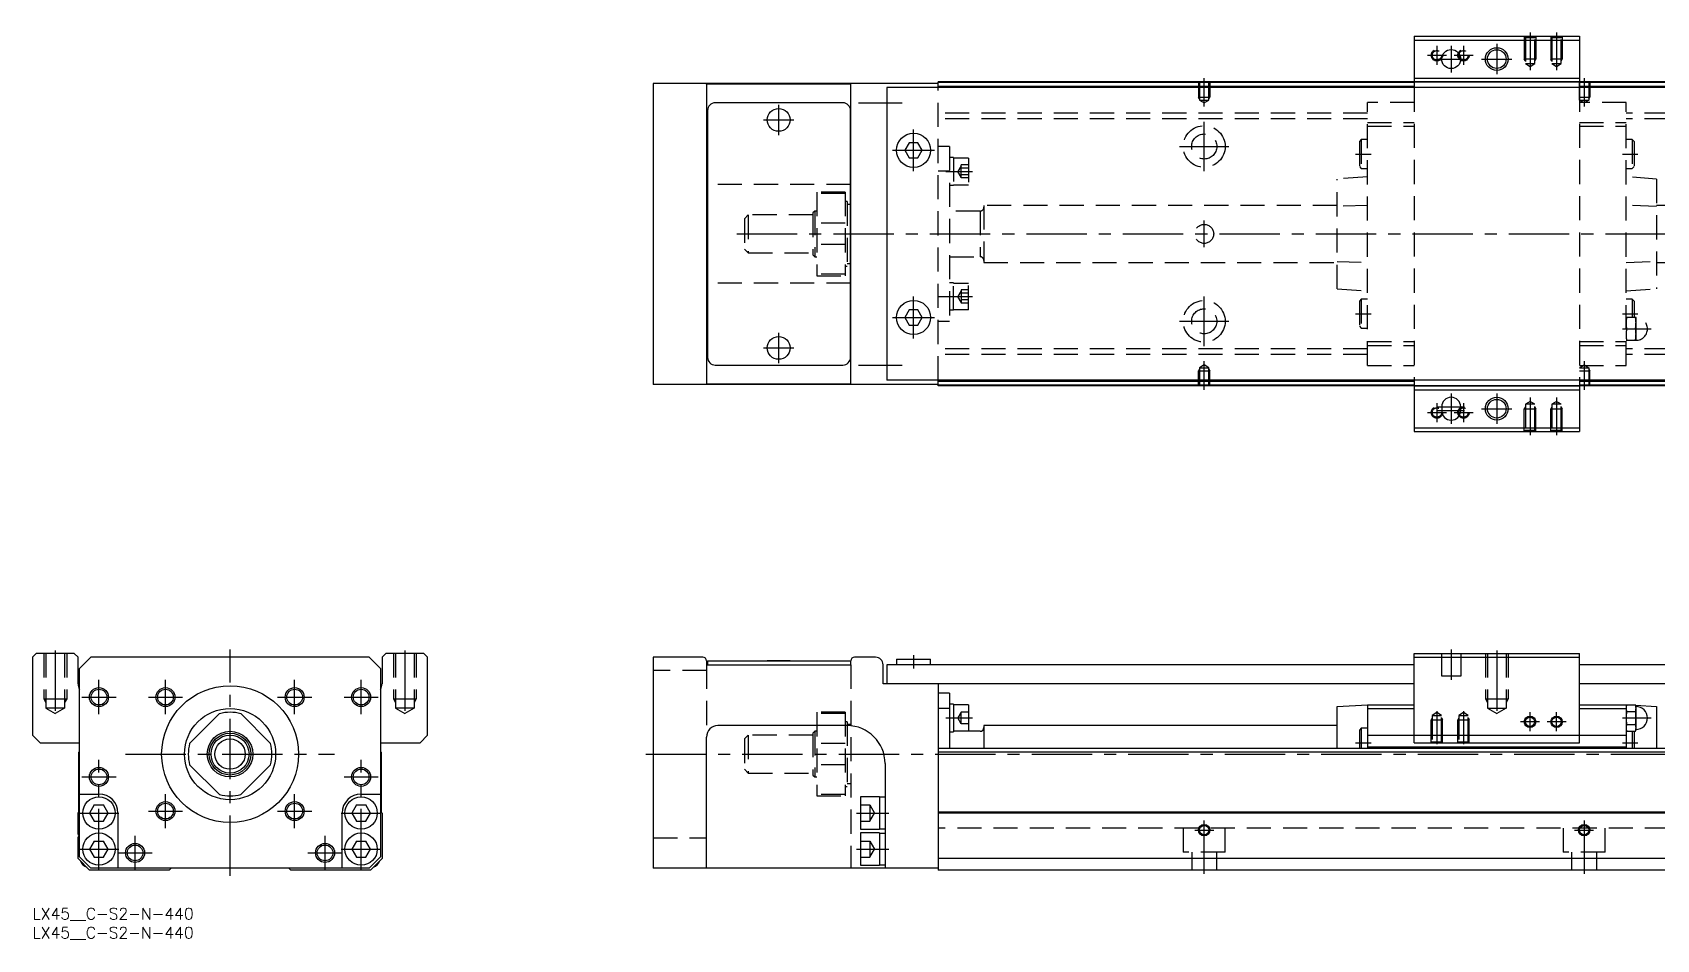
# Model space of a CAD drawing. Extents: x 0 to 883, y -8 to 230.
# Drawn here: x 0 to 427.4, y -8.3 to 230.4 of the extents above; entities that cross this region are included whole.
import ezdxf

# ---------------------------------------------------------------- set-up
doc = ezdxf.new("R2010")
doc.units = 0
doc.header["$LTSCALE"] = 0.5
doc.linetypes.add('CENTER', pattern=[50.8, 31.75, -6.35, 6.35, -6.35])
doc.linetypes.add('DASHED', pattern=[19.05, 12.7, -6.35])
for name, color, linetype in [('MSM_CENTER', 1, 'CENTER'), ('MSM_CONTINUOUS', 7, 'CONTINUOUS'), ('MSM_DASHED', 4, 'DASHED'), ('MSM_NARROW', 5, 'CONTINUOUS'), ('MSM_PART_NUMBER', 7, 'CONTINUOUS')]:
    doc.layers.add(name, color=color, linetype=linetype)
doc.styles.get("Standard").update_dxf_attribs({"font": 'txt.shx', "height": 3, "bigfont": 'bigfont.shx'})

# ---------------------------------------------------------------- blocks, each defined once
blk = doc.blocks.new('*U3')
at = {"layer": 'MSM_PART_NUMBER'}
blk.add_text('LX45__C-S2-N-440', height=3, dxfattribs=at).set_placement((0, -3))
blk = doc.blocks.new('*U4')
at = {"layer": 'MSM_PART_NUMBER'}
blk.add_text('LX45__C-S2-N-440', height=3, dxfattribs=at).set_placement((0, -8))

msp = doc.modelspace()

# ---------------------------------------------------------------- linework, layer by layer
at = {"layer": 'MSM_CENTER'}
for p, q in [((369.65, 226.88), (369.65, 221.88)), ((373.4, 226.88), (373.4, 219.88)), ((376.65, 226.88), (376.65, 221.88)), ((385.4, 227.38), (385.4, 219.38)), ((394.15, 230.38), (394.15, 220.47)), ((401.15, 230.38), (401.15, 220.47)), ((367.15, 224.38), (372.15, 224.38)), ((369.9, 223.38), (376.9, 223.38)), ((374.15, 224.38), (379.15, 224.38)), ((381.4, 223.38), (389.4, 223.38)), ((308.4, 210.87), (308.4, 218.38)), ((408.4, 218.38), (408.4, 210.87)), ((196.4, 203.38), (196.4, 211.38)), ((217.4, 211.88), (228.9, 211.88)), ((192.4, 207.38), (200.4, 207.38)), ((308.4, 193.88), (308.4, 206.88)), ((231.9, 193.88), (231.9, 204.88)), ((226.4, 199.38), (237.4, 199.38)), ((301.9, 200.38), (314.9, 200.38)), ((348.25, 198.38), (352.35, 198.38)), ((418.45, 198.38), (422.55, 198.38)), ((240.4, 193.83), (247.4, 193.83)), ((308.4, 173.88), (308.4, 180.88)), ((185.4, 177.38), (692.4, 177.38)), ((231.9, 149.88), (231.9, 160.88)), ((240.4, 160.92), (247.4, 160.92)), ((308.4, 147.88), (308.4, 160.88)), ((226.4, 155.38), (237.4, 155.38)), ((301.9, 154.38), (314.9, 154.38)), ((348.25, 156.38), (352.35, 156.38)), ((418.45, 156.38), (422.55, 156.38)), ((196.4, 143.38), (196.4, 151.38)), ((418.45, 152.38), (426.05, 152.38)), ((192.4, 147.38), (200.4, 147.38)), ((217.4, 142.88), (228.9, 142.88)), ((308.4, 136.38), (308.4, 143.89)), ((408.4, 143.89), (408.4, 136.38)), ((369.65, 132.88), (369.65, 127.88)), ((373.4, 135.38), (373.4, 127.38)), ((376.65, 132.88), (376.65, 127.88)), ((385.4, 135.38), (385.4, 127.38)), ((394.15, 134.29), (394.15, 124.38)), ((401.15, 134.29), (401.15, 124.38)), ((367.15, 130.38), (372.15, 130.38)), ((369.9, 131.88), (376.9, 131.88)), ((369.9, 130.88), (376.9, 130.88)), ((374.15, 130.38), (379.15, 130.38)), ((381.4, 131.38), (389.4, 131.38)), ((6, 67.76), (6, 50.18)), ((52, 8.5), (52, 68)), ((98, 67.76), (98, 50.18)), ((196.4, 65.11), (196.4, 64.99)), ((231.9, 66.5), (231.9, 63)), ((373.4, 68), (373.4, 60)), ((385.4, 67.76), (385.4, 50.18)), ((17.5, 51), (17.5, 60)), ((35, 51), (35, 60)), ((69, 51), (69, 60)), ((86.5, 51), (86.5, 60)), ((13, 55.5), (22, 55.5)), ((30.5, 55.5), (39.5, 55.5)), ((64.5, 55.5), (73.5, 55.5)), ((82, 55.5), (91, 55.5)), ((369.65, 51.81), (369.65, 43.1)), ((376.65, 51.81), (376.65, 43.1)), ((394.15, 46.5), (394.15, 51.5)), ((401.15, 46.5), (401.15, 51.5)), ((240.4, 50), (247.4, 50)), ((396.65, 49), (391.65, 49)), ((403.65, 49), (398.65, 49)), ((418.45, 50), (426.05, 50)), ((348.25, 43.5), (352.35, 43.5)), ((418.45, 43.5), (422.55, 43.5)), ((17.5, 10.25), (17.5, 39)), ((24.5, 40.5), (79.5, 40.5)), ((86.5, 10.25), (86.5, 39)), ((161.4, 40.5), (692.4, 40.5)), ((13, 34.5), (22, 34.5)), ((82, 34.5), (91, 34.5)), ((35, 21), (35, 30)), ((69, 21), (69, 30)), ((12.25, 25), (22.75, 25)), ((30.5, 25.5), (39.5, 25.5)), ((64.5, 25.5), (73.5, 25.5)), ((81.25, 25), (91.75, 25)), ((216.9, 25), (225.4, 25)), ((308.4, 9), (308.4, 23)), ((408.4, 23), (408.4, 9)), ((27, 10), (27, 19)), ((77, 10), (77, 19)), ((305.9, 20.5), (310.9, 20.5)), ((405.9, 20.5), (410.9, 20.5)), ((12.25, 15.5), (22.75, 15.5)), ((22.5, 14.5), (31.5, 14.5)), ((72.5, 14.5), (81.5, 14.5)), ((81.25, 15.5), (91.75, 15.5)), ((216.9, 15.5), (225.4, 15.5))]:
    msp.add_line(p, q, dxfattribs=at)
at = {"layer": 'MSM_CONTINUOUS'}
for p, q in [((363.65, 229.38), (363.65, 215.88)), ((363.65, 229.38), (407.15, 229.38)), ((363.65, 228.38), (407.15, 228.38)), ((407.15, 229.38), (407.15, 215.88)), ((363.65, 218.38), (407.15, 218.38)), ((163.4, 216.98), (163.4, 137.78)), ((238.4, 216.98), (163.4, 216.98)), ((177.4, 216.8), (177.4, 137.95)), ((215.4, 216.8), (177.4, 216.8)), ((215.4, 137.95), (215.4, 216.8)), ((224.9, 215.88), (224.9, 138.88)), ((689.9, 215.88), (224.9, 215.88)), ((238.4, 215.88), (238.4, 217.38)), ((678.4, 217.38), (238.4, 217.38)), ((363.65, 217.18), (238.4, 217.18)), ((363.65, 216.18), (238.4, 216.18)), ((363.65, 217.38), (407.15, 217.38)), ((509.65, 217.18), (407.15, 217.18)), ((509.65, 216.18), (407.15, 216.18)), ((177.7, 209.88), (177.7, 144.88)), ((213.3, 211.88), (179.7, 211.88)), ((215.3, 144.88), (215.3, 209.88)), ((177.7, 207.48), (177.4, 207.48)), ((177.7, 202.98), (177.4, 202.98)), ((230.74, 201.38), (229.59, 199.38)), ((233.05, 201.38), (230.74, 201.38)), ((234.2, 199.38), (233.05, 201.38)), ((229.59, 199.38), (230.74, 197.38)), ((230.74, 197.38), (233.05, 197.38)), ((233.05, 197.38), (234.2, 199.38)), ((177.7, 190.38), (177.4, 190.38)), ((215.4, 190.38), (215.3, 190.38)), ((215.4, 185.13), (215.3, 185.13)), ((215.3, 169.63), (215.4, 169.63)), ((177.7, 164.38), (177.4, 164.38)), ((215.4, 164.38), (215.3, 164.38)), ((230.74, 157.38), (229.59, 155.38)), ((229.59, 155.38), (230.74, 153.38)), ((233.05, 157.38), (230.74, 157.38)), ((234.2, 155.38), (233.05, 157.38)), ((233.05, 153.38), (234.2, 155.38)), ((177.7, 151.78), (177.4, 151.78)), ((215.4, 151.78), (215.3, 151.78)), ((230.74, 153.38), (233.05, 153.38)), ((177.4, 147.28), (177.7, 147.28)), ((179.7, 142.88), (213.3, 142.88)), ((238.4, 137.78), (163.4, 137.78)), ((177.4, 137.95), (215.4, 137.95)), ((689.9, 138.88), (224.9, 138.88)), ((238.4, 137.38), (238.4, 138.88)), ((363.65, 138.58), (238.4, 138.58)), ((363.65, 137.58), (238.4, 137.58)), ((678.4, 137.38), (238.4, 137.38)), ((363.65, 138.88), (363.65, 125.38)), ((363.65, 137.38), (407.15, 137.38)), ((407.15, 138.88), (407.15, 125.38)), ((509.65, 138.58), (407.15, 138.58)), ((509.65, 137.58), (407.15, 137.58)), ((363.65, 136.38), (407.15, 136.38)), ((370.9, 131.88), (370.9, 130.88)), ((375.9, 130.88), (375.9, 131.88)), ((363.65, 126.38), (407.15, 126.38)), ((363.65, 125.38), (407.15, 125.38)), ((1, 67), (0, 66)), ((0, 66), (0, 45.5)), ((11, 67), (1, 67)), ((12, 66), (11, 67)), ((12, 59), (12, 66)), ((15.4, 66), (12.4, 63)), ((88.6, 66), (15.4, 66)), ((91.6, 63), (88.6, 66)), ((93, 67), (92, 66)), ((92, 66), (92, 59)), ((103, 67), (93, 67)), ((104, 66), (103, 67)), ((104, 45.5), (104, 66)), ((163.4, 66), (163.4, 10.5)), ((176.4, 66), (163.4, 66)), ((177.4, 65), (177.4, 64)), ((177.7, 65), (215.3, 65)), ((177.7, 65), (177.7, 64)), ((193.4, 65.1), (199.4, 65.1)), ((193.4, 65.1), (193.4, 65)), ((199.4, 65), (199.4, 65.1)), ((215.3, 65), (215.3, 64)), ((215.4, 64), (215.4, 65)), ((221.9, 66), (216.4, 66)), ((227.4, 65.5), (227.4, 64)), ((227.4, 65.5), (236.4, 65.5)), ((236.4, 64), (236.4, 65.5)), ((363.65, 67), (407.15, 67)), ((363.65, 43.5), (363.65, 67)), ((363.65, 66), (407.15, 66)), ((407.15, 43.5), (407.15, 67)), ((12.4, 13.5), (12.4, 63)), ((91.6, 63), (91.6, 13.5)), ((177.4, 64), (215.4, 64)), ((223.9, 59), (223.9, 64)), ((224.9, 64), (224.9, 59)), ((363.65, 64), (224.9, 64)), ((509.65, 64), (407.15, 64)), ((363.65, 59), (223.9, 59)), ((238.4, 59), (238.4, 10)), ((241.4, 56.5), (238.4, 56.5)), ((241.4, 56.5), (241.4, 42)), ((509.65, 59), (407.15, 59)), ((241.4, 52.5), (238.4, 52.5)), ((242.4, 53.65), (241.4, 53.65)), ((242.4, 53.65), (242.4, 46.35)), ((246.4, 53.5), (242.4, 53.5)), ((246.4, 53.5), (246.4, 46.5)), ((343.35, 53), (351.35, 53.5)), ((343.35, 42), (343.35, 53)), ((351.35, 53.5), (363.65, 53.5)), ((351.35, 53.5), (351.35, 42)), ((351.35, 52.5), (363.65, 52.5)), ((407.15, 53.5), (419.45, 53.5)), ((407.15, 52.5), (419.45, 52.5)), ((419.45, 53.5), (420.02, 53.46)), ((419.45, 53.5), (419.45, 42)), ((419.57, 53.46), (419.45, 53)), ((419.45, 52.41), (419.45, 52.6)), ((419.57, 53.46), (421.92, 53.46)), ((419.57, 51.73), (421.92, 51.73)), ((422.05, 53), (421.92, 53.46)), ((421.95, 53.34), (427.45, 53)), ((422.05, 47), (422.05, 53)), ((427.45, 53), (427.45, 42)), ((41.36, 43.3), (49.2, 51.14)), ((54.8, 51.14), (62.64, 43.3)), ((214.4, 48), (180.4, 48)), ((250.4, 48), (250.4, 42)), ((343.35, 48), (250.4, 48)), ((349.75, 47.3), (349.25, 46.8)), ((351.35, 47.3), (349.75, 47.3)), ((349.75, 47.3), (349.75, 42)), ((419.57, 48.27), (421.92, 48.27)), ((0, 45.5), (2, 43.5)), ((2, 43.5), (12.4, 43.5)), ((91.6, 43.5), (102, 43.5)), ((102, 43.5), (104, 45.5)), ((177.4, 10.5), (177.4, 45)), ((241.4, 46.35), (242.4, 46.35)), ((249.4, 46.5), (242.4, 46.5)), ((349.25, 46.8), (349.25, 42)), ((351.35, 45.5), (419.45, 45.5)), ((363.65, 43.5), (407.15, 43.5)), ((419.45, 47), (419.57, 46.54)), ((419.57, 46.54), (421.92, 46.54)), ((421.05, 46.54), (421.05, 42)), ((421.55, 46.54), (421.55, 42)), ((421.92, 46.54), (422.05, 47)), ((12.2, 41), (12.4, 41.2)), ((12.2, 25.2), (12.2, 41)), ((91.6, 41.2), (91.8, 41)), ((91.8, 41), (91.8, 25.2)), ((678.4, 42), (238.4, 42)), ((678.4, 41), (238.4, 41)), ((351.35, 42.4), (419.45, 42.4)), ((49.2, 29.86), (41.36, 37.7)), ((62.64, 37.7), (54.8, 29.86)), ((224.4, 38), (224.4, 10.5)), ((12.4, 30), (17.5, 30)), ((86.5, 30), (91.6, 30)), ((16.27, 27.12), (15.05, 25)), ((16.27, 27.12), (18.73, 27.12)), ((19.95, 25), (18.73, 27.12)), ((85.27, 27.12), (84.05, 25)), ((85.27, 27.12), (87.73, 27.12)), ((88.95, 25), (87.73, 27.12)), ((222.9, 29.25), (217.9, 29.25)), ((217.9, 29.25), (217.9, 20.75)), ((222.9, 29.25), (222.9, 20.75)), ((224.4, 29.15), (222.9, 29.15)), ((12, 25), (12.2, 25.2)), ((12, 19.4), (12, 25)), ((15.05, 25), (16.27, 22.88)), ((16.27, 22.88), (18.73, 22.88)), ((18.73, 22.88), (19.95, 25)), ((22.5, 25), (22.5, 10.5)), ((81.5, 10.5), (81.5, 25)), ((84.05, 25), (85.27, 22.88)), ((85.27, 22.88), (87.73, 22.88)), ((87.73, 22.88), (88.95, 25)), ((91.8, 25.2), (92, 25)), ((92, 25), (92, 13)), ((678.4, 25.2), (238.4, 25.2)), ((678.4, 25), (238.4, 25)), ((12, 13), (12, 18.6)), ((16.27, 17.62), (15.05, 15.5)), ((16.27, 17.62), (18.73, 17.62)), ((19.95, 15.5), (18.73, 17.62)), ((85.27, 17.62), (84.05, 15.5)), ((85.27, 17.62), (87.73, 17.62)), ((88.95, 15.5), (87.73, 17.62)), ((217.9, 20.75), (222.9, 20.75)), ((222.9, 19.75), (217.9, 19.75)), ((217.9, 19.75), (217.9, 11.25)), ((222.9, 20.85), (224.4, 20.85)), ((222.9, 19.75), (222.9, 11.25)), ((224.4, 19.65), (222.9, 19.65)), ((15, 10), (12, 13)), ((15.4, 10.5), (12.4, 13.5)), ((15.05, 15.5), (16.27, 13.38)), ((16.27, 13.38), (18.73, 13.38)), ((18.73, 13.38), (19.95, 15.5)), ((84.05, 15.5), (85.27, 13.38)), ((85.27, 13.38), (87.73, 13.38)), ((87.73, 13.38), (88.95, 15.5)), ((91.6, 13.5), (88.6, 10.5)), ((92, 13), (89, 10)), ((678.4, 13), (238.4, 13)), ((36, 10), (15, 10)), ((88.6, 10.5), (15.4, 10.5)), ((36.5, 10.5), (36, 10)), ((68, 10), (67.5, 10.5)), ((89, 10), (68, 10)), ((238.4, 10.5), (163.4, 10.5)), ((217.9, 11.25), (222.9, 11.25)), ((222.9, 11.35), (224.4, 11.35)), ((678.4, 10), (238.4, 10))]:
    msp.add_line(p, q, dxfattribs=at)
for centre, radius in [((373.4, 223.38), 2.5), ((385.4, 223.38), 2.46), ((196.4, 207.38), 3), ((231.9, 199.38), 4.5), ((231.9, 155.38), 4.5), ((196.4, 147.38), 3), ((385.4, 131.38), 2.46), ((17.5, 55.5), 2.07), ((35, 55.5), 2.07), ((52, 40.5), 18), ((69, 55.5), 2.07), ((86.5, 55.5), 2.07), ((52, 40.5), 12), ((394.15, 49), 1.23), ((401.15, 49), 1.23), ((52, 40.5), 6), ((52, 40.5), 5.5), ((52, 40.5), 5), ((52, 40.5), 4), ((17.5, 34.5), 2.07), ((86.5, 34.5), 2.07), ((17.5, 25), 4.25), ((35, 25.5), 2.07), ((69, 25.5), 2.07), ((86.5, 25), 4.25), ((308.4, 20.5), 1.23), ((408.4, 20.5), 1.23), ((17.5, 15.5), 4.25), ((86.5, 15.5), 4.25), ((27, 14.5), 2.07), ((77, 14.5), 2.07)]:
    msp.add_circle(centre, radius, dxfattribs=at)
for centre, radius, start, end in [((179.7, 209.88), 2, 90, 180), ((213.3, 209.88), 2, 0, 90), ((179.7, 144.88), 2, 180, 270), ((213.3, 144.88), 2, 270, 0), ((373.4, 131.88), 2.5, 0, 180), ((373.4, 130.88), 2.5, 180, 0), ((176.4, 65), 1, 0, 90), ((216.4, 65), 1, 90.3138, 180), ((221.87, 63.97), 2.03, 0.8442, 89.1558), ((15, 59), 3, 180, 209.9252), ((89, 59), 3, 330.0724, 0), ((52, 40.5), 11, 75.2726, 104.7274), ((422.75, 52.57), 3.31, 164.2277, 179.4294), ((422.75, 52.63), 3.31, 180.5738, 195.7691), ((432.33, 49.95), 12.89, 172.0306, 179.7562), ((418.74, 52.56), 3.31, 0.5738, 15.7691), ((418.74, 52.63), 3.31, 344.2277, 359.4294), ((409.06, 49.94), 12.98, 0.2719, 7.9413), ((422.05, 50), 3, 270, 90), ((180.4, 45), 3, 90, 180), ((214.4, 38), 10, 0, 90), ((249.4, 47.5), 1, 270, 0), ((432.9, 50.1), 13.46, 180.407, 187.8062), ((422.75, 47.37), 3.31, 164.2277, 179.4294), ((422.75, 47.44), 3.31, 180.5738, 195.7691), ((408.59, 50.1), 13.46, 352.1938, 359.593), ((418.74, 47.37), 3.31, 0.5738, 15.7691), ((418.74, 47.43), 3.31, 344.2277, 359.4294), ((52, 40.5), 11, 165.2726, 194.7274), ((52, 40.5), 11, 345.2726, 14.7274), ((17.5, 25), 5, 0, 90), ((86.5, 25), 5, 90, 180), ((52, 40.5), 11, 255.2726, 284.7274), ((11.7, 19), 0.5, 306.8699, 53.1301), ((15.4, 13.5), 3, 201.8151, 248.1849), ((88.6, 13.5), 3, 291.8137, 338.1863)]:
    msp.add_arc(centre, radius, start, end, dxfattribs=at)
at = {"layer": 'MSM_DASHED'}
for p, q in [((392.65, 229.38), (392.92, 229.1)), ((392.65, 229.38), (392.65, 223.38)), ((392.92, 229.1), (392.92, 222.18)), ((392.92, 229.1), (395.38, 229.1)), ((395.38, 229.1), (395.65, 229.38)), ((395.38, 222.18), (395.38, 229.1)), ((395.65, 229.38), (395.65, 223.38)), ((399.65, 229.38), (399.92, 229.1)), ((399.65, 229.38), (399.65, 223.38)), ((399.92, 229.1), (399.92, 222.18)), ((399.92, 229.1), (402.38, 229.1)), ((402.38, 229.1), (402.65, 229.38)), ((402.38, 222.18), (402.38, 229.1)), ((402.65, 229.38), (402.65, 223.38)), ((395.65, 223.38), (392.65, 223.38)), ((392.92, 222.91), (392.65, 223.38)), ((395.38, 222.91), (395.65, 223.38)), ((402.65, 223.38), (399.65, 223.38)), ((399.92, 222.91), (399.65, 223.38)), ((402.38, 222.91), (402.65, 223.38)), ((392.92, 222.18), (394.15, 221.47)), ((392.92, 222.18), (395.38, 222.18)), ((394.15, 221.47), (395.38, 222.18)), ((399.92, 222.18), (401.15, 221.47)), ((399.92, 222.18), (402.38, 222.18)), ((401.15, 221.47), (402.38, 222.18)), ((177.4, 216.8), (177.4, 216.98)), ((238.4, 138.88), (238.4, 215.88)), ((306.9, 217.38), (306.9, 213.38)), ((307.17, 217.38), (307.17, 212.58)), ((309.63, 212.58), (309.63, 217.38)), ((309.9, 217.38), (309.9, 213.38)), ((407.15, 217.38), (363.65, 217.38)), ((363.65, 215.88), (363.65, 138.88)), ((407.15, 215.88), (407.15, 138.88)), ((407.17, 212.58), (407.17, 217.38)), ((409.63, 217.38), (409.63, 212.58)), ((409.9, 217.38), (409.9, 213.38)), ((306.9, 213.38), (309.9, 213.38)), ((307.17, 212.91), (306.9, 213.38)), ((307.17, 212.58), (308.4, 211.87)), ((307.17, 212.58), (309.63, 212.58)), ((308.4, 211.87), (309.63, 212.58)), ((309.63, 212.91), (309.9, 213.38)), ((363.65, 211.98), (351.35, 211.98)), ((351.35, 142.78), (351.35, 211.98)), ((407.15, 213.38), (409.9, 213.38)), ((407.17, 212.91), (407.15, 212.94)), ((419.45, 211.98), (407.15, 211.98)), ((407.17, 212.58), (409.63, 212.58)), ((408.4, 211.87), (407.17, 212.58)), ((409.63, 212.58), (408.4, 211.87)), ((409.63, 212.91), (409.9, 213.38)), ((419.45, 142.78), (419.45, 211.98)), ((351.35, 209.13), (238.4, 209.13)), ((351.35, 207.63), (238.4, 207.63)), ((351.35, 206.73), (363.65, 206.73)), ((351.35, 205.73), (363.65, 205.73)), ((407.15, 206.73), (419.45, 206.73)), ((407.15, 205.73), (419.45, 205.73)), ((497.35, 209.13), (419.45, 209.13)), ((497.35, 207.63), (419.45, 207.63)), ((349.75, 202.18), (349.25, 201.68)), ((349.25, 201.68), (349.25, 195.08)), ((349.75, 202.18), (349.75, 194.58)), ((351.35, 202.18), (349.75, 202.18)), ((421.05, 202.18), (419.45, 202.18)), ((421.05, 202.18), (421.05, 194.58)), ((421.55, 201.68), (421.05, 202.18)), ((421.55, 201.68), (421.55, 195.08)), ((241.4, 200.38), (238.4, 200.38)), ((241.4, 200.38), (241.4, 154.38)), ((242.4, 197.48), (241.4, 197.48)), ((242.4, 197.48), (242.4, 190.18)), ((246.4, 197.33), (242.4, 197.33)), ((246.4, 197.33), (246.4, 190.33)), ((241.4, 193.9), (238.4, 193.9)), ((244.4, 195.33), (243.53, 193.83)), ((244.4, 192.33), (243.53, 193.83)), ((244.4, 192.1), (244.4, 195.56)), ((246.4, 195.56), (244.4, 195.56)), ((246.4, 194.7), (244.4, 194.7)), ((246.4, 192.96), (244.4, 192.96)), ((351.35, 192.38), (343.35, 191.82)), ((349.25, 195.08), (349.75, 194.58)), ((349.75, 194.58), (351.35, 194.58)), ((419.45, 194.58), (421.05, 194.58)), ((427.45, 191.82), (419.45, 192.38)), ((421.05, 194.58), (421.55, 195.08)), ((215.3, 190.38), (177.7, 190.38)), ((206.4, 188.38), (206.4, 166.38)), ((213.9, 188.38), (206.4, 188.38)), ((213.9, 188.38), (213.9, 166.38)), ((241.4, 190.18), (242.4, 190.18)), ((242.4, 190.33), (246.4, 190.33)), ((246.4, 192.1), (244.4, 192.1)), ((343.35, 162.93), (343.35, 191.82)), ((427.45, 191.82), (427.45, 162.93)), ((213.9, 188.01), (206.4, 188.01)), ((214.4, 185.88), (213.9, 185.88)), ((214.4, 185.88), (214.4, 168.88)), ((215.3, 185.13), (214.4, 185.13)), ((250.4, 184.88), (250.4, 169.88)), ((343.35, 184.88), (250.4, 184.88)), ((351.35, 184.86), (343.35, 184.61)), ((427.45, 184.61), (419.45, 184.86)), ((489.35, 184.88), (427.45, 184.88)), ((188.4, 182.38), (187.4, 181.38)), ((187.4, 181.38), (187.4, 173.38)), ((188.4, 182.38), (188.4, 172.38)), ((205.4, 182.38), (188.4, 182.38)), ((205.9, 183.38), (205.4, 182.88)), ((205.4, 182.88), (205.4, 171.88)), ((205.9, 183.38), (205.9, 171.38)), ((206.4, 183.38), (205.9, 183.38)), ((213.9, 180.17), (206.4, 180.17)), ((249.4, 183.38), (241.4, 183.38)), ((249.4, 183.38), (249.4, 171.38)), ((187.4, 173.38), (188.4, 172.38)), ((188.4, 172.38), (205.4, 172.38)), ((205.4, 171.88), (205.9, 171.38)), ((205.9, 171.38), (206.4, 171.38)), ((213.9, 174.58), (206.4, 174.58)), ((241.4, 171.38), (249.4, 171.38)), ((213.9, 166.74), (206.4, 166.74)), ((213.9, 168.88), (214.4, 168.88)), ((214.4, 169.63), (215.3, 169.63)), ((250.4, 169.88), (343.35, 169.88)), ((343.35, 170.14), (351.35, 169.89)), ((419.45, 169.89), (427.45, 170.14)), ((427.45, 169.88), (489.35, 169.88)), ((215.3, 164.38), (177.7, 164.38)), ((206.4, 166.38), (213.9, 166.38)), ((241.4, 164.57), (242.4, 164.57)), ((242.4, 157.27), (242.4, 164.57)), ((242.4, 164.42), (246.4, 164.42)), ((244.4, 162.65), (244.4, 159.19)), ((246.4, 162.65), (244.4, 162.65)), ((246.4, 157.42), (246.4, 164.42)), ((343.35, 162.93), (351.35, 162.38)), ((419.45, 162.38), (427.45, 162.93)), ((241.4, 160.85), (238.4, 160.85)), ((244.4, 162.42), (243.53, 160.92)), ((244.4, 159.42), (243.53, 160.92)), ((246.4, 161.79), (244.4, 161.79)), ((246.4, 160.05), (244.4, 160.05)), ((246.4, 159.19), (244.4, 159.19)), ((349.75, 160.18), (349.25, 159.68)), ((349.25, 159.68), (349.25, 153.08)), ((349.75, 160.18), (349.75, 152.58)), ((351.35, 160.18), (349.75, 160.18)), ((421.05, 160.18), (419.45, 160.18)), ((421.55, 159.68), (421.05, 160.18)), ((421.05, 160.18), (421.05, 155.38)), ((421.55, 159.68), (421.55, 155.38)), ((238.4, 154.38), (241.4, 154.38)), ((242.4, 157.27), (241.4, 157.27)), ((246.4, 157.42), (242.4, 157.42)), ((422.05, 155.38), (419.45, 155.38)), ((422.05, 149.38), (422.05, 155.38)), ((349.25, 153.08), (349.75, 152.58)), ((349.75, 152.58), (351.35, 152.58)), ((419.57, 152.38), (421.92, 152.38)), ((351.35, 147.13), (238.4, 147.13)), ((351.35, 145.63), (238.4, 145.63)), ((351.35, 149.03), (363.65, 149.03)), ((351.35, 148.03), (363.65, 148.03)), ((407.15, 149.03), (419.45, 149.03)), ((407.15, 148.03), (419.45, 148.03)), ((419.45, 149.38), (422.05, 149.38)), ((497.35, 147.13), (419.45, 147.13)), ((497.35, 145.63), (419.45, 145.63)), ((307.17, 141.84), (306.9, 141.38)), ((306.9, 137.38), (306.9, 141.38)), ((306.9, 141.38), (309.9, 141.38)), ((308.4, 142.89), (307.17, 142.18)), ((307.17, 142.18), (307.17, 137.38)), ((307.17, 142.18), (309.63, 142.18)), ((309.63, 142.18), (308.4, 142.89)), ((309.63, 137.38), (309.63, 142.18)), ((309.63, 141.84), (309.9, 141.38)), ((309.9, 137.38), (309.9, 141.38)), ((351.35, 142.78), (363.65, 142.78)), ((407.15, 142.78), (419.45, 142.78)), ((407.15, 141.38), (409.9, 141.38)), ((407.17, 142.18), (408.4, 142.89)), ((407.17, 142.18), (409.63, 142.18)), ((408.4, 142.89), (409.63, 142.18)), ((409.63, 142.18), (409.63, 137.38)), ((409.63, 141.84), (409.9, 141.38)), ((409.9, 137.38), (409.9, 141.38)), ((177.4, 137.95), (177.4, 137.78)), ((407.15, 137.38), (363.65, 137.38)), ((394.15, 133.29), (392.92, 132.58)), ((392.92, 132.58), (392.92, 125.65)), ((395.38, 132.58), (392.92, 132.58)), ((395.38, 132.58), (394.15, 133.29)), ((395.38, 125.65), (395.38, 132.58)), ((401.15, 133.29), (399.92, 132.58)), ((399.92, 132.58), (399.92, 125.65)), ((402.38, 132.58), (399.92, 132.58)), ((402.38, 132.58), (401.15, 133.29)), ((402.38, 125.65), (402.38, 132.58)), ((392.92, 131.84), (392.65, 131.38)), ((392.65, 125.38), (392.65, 131.38)), ((392.65, 131.38), (395.65, 131.38)), ((395.38, 131.84), (395.65, 131.38)), ((395.65, 125.38), (395.65, 131.38)), ((399.92, 131.84), (399.65, 131.38)), ((399.65, 125.38), (399.65, 131.38)), ((399.65, 131.38), (402.65, 131.38)), ((402.38, 131.84), (402.65, 131.38)), ((402.65, 125.38), (402.65, 131.38)), ((392.92, 125.65), (392.65, 125.38)), ((395.38, 125.65), (392.92, 125.65)), ((395.65, 125.38), (395.38, 125.65)), ((399.92, 125.65), (399.65, 125.38)), ((402.38, 125.65), (399.92, 125.65)), ((402.65, 125.38), (402.38, 125.65)), ((3, 67), (3, 55)), ((3.54, 67), (3.54, 52.6)), ((8.46, 67), (8.46, 52.6)), ((9, 67), (9, 55)), ((95, 67), (95, 55)), ((95.54, 67), (95.54, 52.6)), ((100.46, 67), (100.46, 52.6)), ((101, 67), (101, 55)), ((370.9, 61), (370.9, 67)), ((375.9, 67), (375.9, 61)), ((382.4, 67), (382.4, 55)), ((382.94, 67), (382.94, 52.6)), ((387.85, 67), (387.85, 52.6)), ((388.4, 67), (388.4, 55)), ((177.4, 62.5), (163.4, 62.5)), ((177.4, 64), (177.4, 45)), ((215.4, 64), (215.4, 10.5)), ((375.9, 61), (370.9, 61)), ((3, 55), (9, 55)), ((3, 55), (3.54, 54.06)), ((8.46, 52.6), (3.54, 52.6)), ((3.54, 52.6), (6, 51.18)), ((8.46, 52.6), (6, 51.18)), ((9, 55), (8.46, 54.06)), ((95, 55), (101, 55)), ((95, 55), (95.54, 54.06)), ((100.46, 52.6), (95.54, 52.6)), ((95.54, 52.6), (98, 51.18)), ((100.46, 52.6), (98, 51.18)), ((101, 55), (100.46, 54.06)), ((206.4, 51.5), (206.4, 29.5)), ((213.9, 51.5), (206.4, 51.5)), ((213.9, 51.5), (213.9, 29.5)), ((244.4, 51.5), (243.53, 50)), ((244.4, 48.5), (244.4, 51.5)), ((246.4, 51.5), (244.4, 51.5)), ((369.65, 51.41), (368.42, 50.7)), ((370.88, 50.7), (369.65, 51.41)), ((376.65, 51.41), (375.42, 50.7)), ((377.88, 50.7), (376.65, 51.41)), ((382.4, 55), (388.4, 55)), ((382.4, 55), (382.94, 54.06)), ((382.94, 52.6), (387.85, 52.6)), ((382.94, 52.6), (385.4, 51.18)), ((387.85, 52.6), (385.4, 51.18)), ((388.4, 55), (387.85, 54.06)), ((213.9, 51.14), (206.4, 51.14)), ((214.4, 49), (213.9, 49)), ((214.4, 49), (214.4, 32)), ((215.4, 48.25), (214.4, 48.25)), ((244.4, 48.5), (243.53, 50)), ((244.4, 50), (246.4, 50)), ((246.4, 48.5), (244.4, 48.5)), ((368.42, 49.97), (368.15, 49.5)), ((368.15, 43.5), (368.15, 49.5)), ((368.15, 49.5), (371.15, 49.5)), ((368.42, 50.7), (368.42, 43.77)), ((368.42, 50.7), (370.88, 50.7)), ((370.88, 43.77), (370.88, 50.7)), ((370.88, 49.97), (371.15, 49.5)), ((371.15, 43.5), (371.15, 49.5)), ((375.42, 49.97), (375.15, 49.5)), ((375.15, 43.5), (375.15, 49.5)), ((375.15, 49.5), (378.15, 49.5)), ((375.42, 50.7), (377.88, 50.7)), ((375.42, 50.7), (375.42, 43.77)), ((377.88, 43.77), (377.88, 50.7)), ((377.88, 49.97), (378.15, 49.5)), ((378.15, 43.5), (378.15, 49.5)), ((188.4, 45.5), (187.4, 44.5)), ((187.4, 44.5), (187.4, 36.5)), ((188.4, 45.5), (188.4, 35.5)), ((205.4, 45.5), (188.4, 45.5)), ((205.9, 46.5), (205.4, 46)), ((205.4, 46), (205.4, 35)), ((205.9, 46.5), (205.9, 34.5)), ((206.4, 46.5), (205.9, 46.5)), ((213.9, 43.3), (206.4, 43.3)), ((368.42, 43.77), (368.15, 43.5)), ((368.42, 43.77), (370.88, 43.77)), ((371.15, 43.5), (370.88, 43.77)), ((375.42, 43.77), (375.15, 43.5)), ((375.42, 43.77), (377.88, 43.77)), ((378.15, 43.5), (377.88, 43.77)), ((187.4, 36.5), (188.4, 35.5)), ((188.4, 35.5), (205.4, 35.5)), ((205.4, 35), (205.9, 34.5)), ((205.9, 34.5), (206.4, 34.5)), ((213.9, 37.7), (206.4, 37.7)), ((213.9, 32), (214.4, 32)), ((214.4, 32.75), (215.4, 32.75)), ((213.9, 29.86), (206.4, 29.86)), ((206.4, 29.5), (213.9, 29.5)), ((217.9, 27.12), (220.4, 27.12)), ((220.4, 27.12), (220.4, 22.88)), ((220.4, 27.12), (221.62, 25)), ((217.9, 25), (220.4, 25)), ((217.9, 22.88), (220.4, 22.88)), ((220.4, 22.88), (221.62, 25)), ((163.4, 18.5), (177.4, 18.5)), ((217.9, 17.62), (220.4, 17.62)), ((220.4, 17.62), (220.4, 13.38)), ((220.4, 17.62), (221.62, 15.5)), ((678.4, 21), (238.4, 21)), ((302.9, 21), (302.9, 14.7)), ((313.9, 14.7), (313.9, 21)), ((402.9, 21), (402.9, 14.7)), ((413.9, 14.7), (413.9, 21)), ((217.9, 15.5), (220.4, 15.5)), ((217.9, 13.38), (220.4, 13.38)), ((220.4, 13.38), (221.62, 15.5)), ((313.9, 14.7), (302.9, 14.7)), ((305.1, 14.7), (305.1, 10)), ((311.7, 10), (311.7, 14.7)), ((413.9, 14.7), (402.9, 14.7)), ((405.1, 14.7), (405.1, 10)), ((411.7, 10), (411.7, 14.7))]:
    msp.add_line(p, q, dxfattribs=at)
for centre, radius in [((369.65, 224.38), 1.5), ((369.65, 224.38), 1.23), ((376.65, 224.38), 1.5), ((376.65, 224.38), 1.23), ((308.4, 200.38), 5.5), ((308.4, 200.38), 3.3), ((308.4, 177.38), 2.5), ((308.4, 154.38), 5.5), ((308.4, 154.38), 3.3), ((369.65, 130.38), 1.5), ((369.65, 130.38), 1.23), ((376.65, 130.38), 1.5), ((376.65, 130.38), 1.23)]:
    msp.add_circle(centre, radius, dxfattribs=at)
for centre, radius, start, end in [((249.4, 184.38), 1, 270, 0), ((249.4, 170.38), 1, 0, 90), ((429.14, 153.83), 9.69, 170.8086, 179.713), ((412.35, 153.83), 9.7, 0.2886, 9.1898), ((422.05, 152.38), 3, 270, 90), ((429.14, 153.92), 9.7, 180.2886, 189.1898), ((429.14, 150.83), 9.69, 170.8086, 179.713), ((429.14, 150.92), 9.7, 180.2886, 189.1898), ((412.35, 153.92), 9.69, 350.8086, 359.713), ((412.35, 150.83), 9.7, 0.2886, 9.1898), ((412.35, 150.92), 9.69, 350.8086, 359.713)]:
    msp.add_arc(centre, radius, start, end, dxfattribs=at)
at = {"layer": 'MSM_NARROW'}
for centre, radius in [((385.4, 223.38), 3), ((385.4, 131.38), 3), ((17.5, 55.5), 2.5), ((35, 55.5), 2.5), ((69, 55.5), 2.5), ((86.5, 55.5), 2.5), ((394.15, 49), 1.5), ((401.15, 49), 1.5), ((17.5, 34.5), 2.5), ((86.5, 34.5), 2.5), ((35, 25.5), 2.5), ((69, 25.5), 2.5), ((308.4, 20.5), 1.5), ((408.4, 20.5), 1.5), ((27, 14.5), 2.5), ((77, 14.5), 2.5)]:
    msp.add_circle(centre, radius, dxfattribs=at)

# ---------------------------------------------------------------- block references
at = {"layer": 'MSM_CONTINUOUS'}
for name in ['*U3', '*U4']:
    msp.add_blockref(name, (0, 0), dxfattribs=at)

doc.saveas('drawing.dxf')
